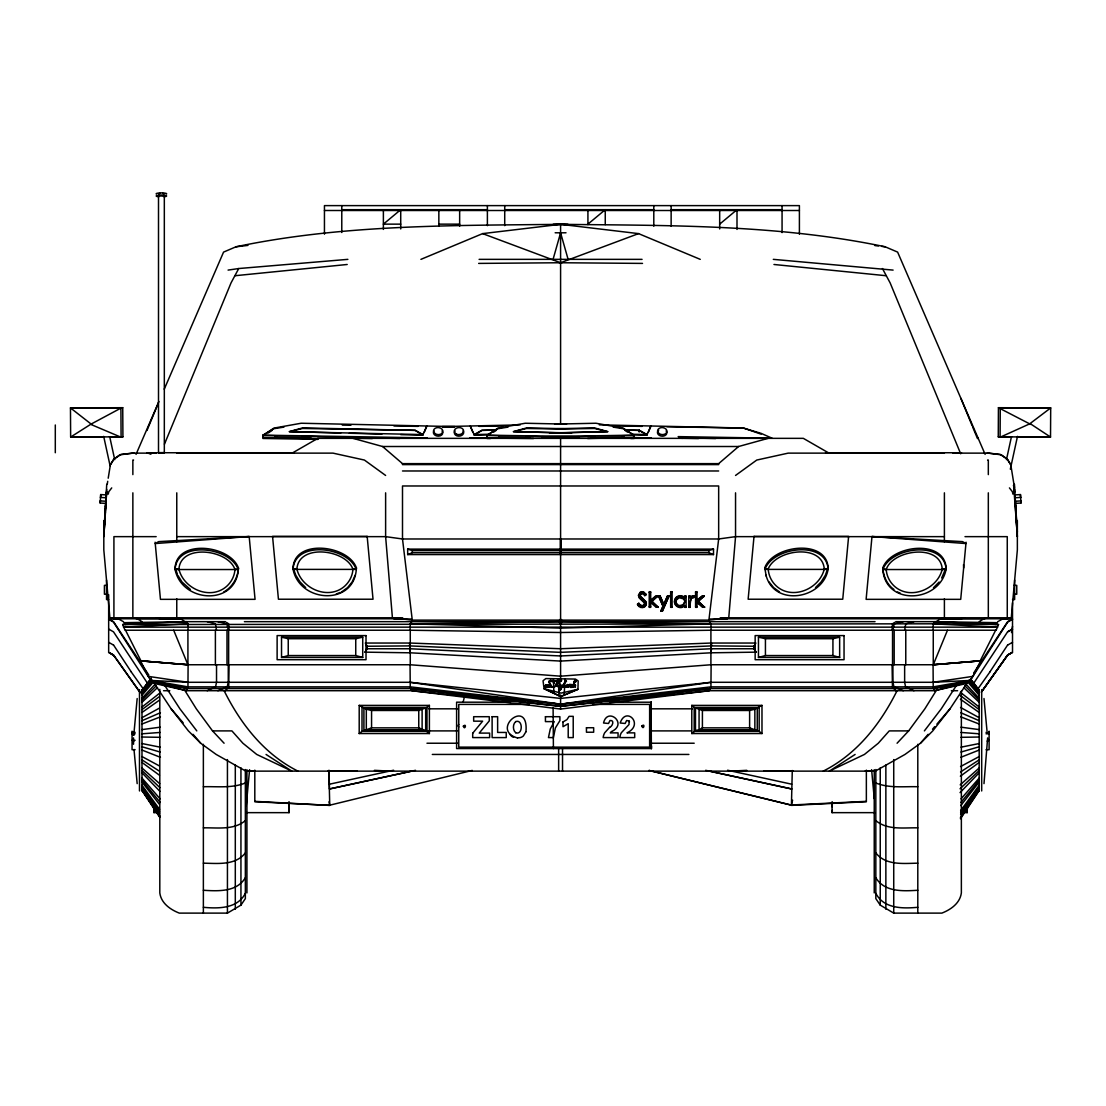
<?xml version="1.0" encoding="UTF-8"?>
<svg xmlns="http://www.w3.org/2000/svg" width="1106" height="1106" viewBox="0 0 1106 1106"><rect width="100%" height="100%" fill="white"/><g stroke="black" fill="none" stroke-linecap="round" stroke-linejoin="round"><path stroke-width="1.5" d="M510.018 702.186L456.612 702.186L456.612 748.555L651.31 748.568L651.185 702.186L651.31 748.568M553.097 707.646L553.415 748.61M998.262 436.829L998.428 407.699L1050.7 407.92L1050.52 437.05L998.262 436.829L1011.7 436.773M1029.672 423.861L1050.7 407.92L1000.266 408.114L1000.087 437.243L1029.672 423.861L998.428 407.699M1016.746 436.746L1050.52 437.05L1030.515 423.861M559.622 623.037L559.664 619.609M560.41 554.424L560.59 538.981L560.756 554.424M157.398 812.62L153.969 812.62L154.038 807.491M288.97 801.781L289.067 812.661L246.32 812.647M289.067 812.661L289.205 802.417M559.028 695.674L559.277 678.794M560.217 622.816L560.272 619.374M866.357 770.135L866.357 801.739L791.426 805.389L792.283 770.523M824.288 569.396C822.809 543.157 775.306 549.226 768.034 569.396L764.91 569.396L764.771 567.807C773.066 544.622 828.477 538.221 828.145 569.396L768.034 569.396M828.145 569.396C826.472 539.908 773.08 546.723 764.91 569.396M942.271 569.535C940.916 543.17 892.666 549.544 886.21 569.535A29.724 27.097 -17.2 0 0 894.16 586.014C910.238 600.807 937.791 589.097 942.34 568.843L946.183 568.843C945.367 538.415 891.077 544.954 882.754 567.931L882.878 569.535L946.128 569.535C944.455 540.032 891.063 546.862 882.878 569.535M690.241 603.682L690.904 598.291L694.374 595.982L692.342 595.733L690.241 597.489M187.923 630.226L187.923 664.747L140.462 660.821L188.103 664.747L187.951 686.867L186.568 690.711L156.07 683.826L152.421 681.904L148.301 676.374L140.462 660.821L187.923 664.747L410.271 664.747L410.271 630.226L125.033 630.226L122.655 624.544L186.568 621.669L225.417 621.669M613.139 427.11L623.355 428.727L634.125 435.142L634.18 438.46L630.738 438.515M933.257 630.226L933.257 664.747L980.704 660.821L933.063 664.747L933.229 686.867L934.611 690.711L968.745 681.904L965.109 683.826L934.611 690.711L709.388 690.711L560.59 706.319L411.778 690.711L410.229 686.867L410.063 664.747L560.59 676.195L711.117 664.747L710.937 686.867L709.388 690.711L560.59 709.057L411.778 690.711L186.568 690.711L152.421 681.904L187.591 688.54L410.63 688.54L560.59 704.19L710.55 688.54L933.575 688.54L968.745 681.904L972.865 676.374L980.704 660.821L933.257 664.747L710.909 664.747L710.909 630.226L996.133 630.226L998.511 624.544L934.611 621.669L895.749 621.669M106.729 484.234L103.812 536.645L105.416 512.742M100.314 500.907L106.093 501.253L105.969 503.396L100.19 503.036L100.522 497.437L100.701 494.576L106.494 494.921L106.3 497.797L100.522 497.437M100.535 497.659L100.715 494.576M104.019 533.645L106.729 489.336M105.402 512.921L106.024 502.898M106.522 494.7L106.729 491.382M565.111 678.89L564.115 695.176M100.204 503.036L100.356 500.755M103.812 532L105.512 505.553M995.953 622.65L934.611 621.669L933.257 623.812L933.063 630.226M105.402 506.493L105.775 502.276M106.3 495.723L106.577 491.935M175.052 569.535C174.72 538.359 230.131 544.76 238.426 567.931L238.288 569.535L175.052 569.535C176.725 540.032 230.117 546.862 238.288 569.535M293.021 569.396C292.689 538.221 348.114 544.622 356.395 567.807L356.256 569.396L293.021 569.396C294.694 539.908 348.086 546.723 356.256 569.396M318.003 439.386L262.91 438.46L262.979 435.142L273.735 428.727L283.952 427.11M508.041 427.11L497.811 428.727L487.055 435.142L486.986 438.46L490.428 438.515M639.13 431.907L639.268 430.345L625.609 430.123M979.197 621.669L983.759 618.766L1006.501 618.766L1011.285 617.784L1017.354 549.903L1017.354 520.553M874.86 812.647L832.099 812.661L832.32 810.311M963.782 812.62L967.197 812.62L967.363 806.882M134.006 732.684L137.172 698.536M249.583 769.679L246.251 805.569L246.251 770.716M674.66 600.143C672.849 605.922 681.006 610.457 684.683 605.48L684.683 607.346L686.107 607.346L686.107 595.885L684.683 595.885L684.683 598.512C682.347 594.959 676.443 595.844 674.978 599.729M983.994 783.629L987.63 737.909M871.984 536.534L965.939 543.558L962.51 541.622L871.984 536.534L866.122 599.341L960.713 599.341L966.063 542.216M638.48 595.775L640.263 592.152A3.83 3.733 0 0 1 644.162 592.304L646.042 594.738L644.826 595.636L643.664 594.392A2.502 2.447 0 0 0 641.286 593.963L640.015 595.705M684.78 601.36L683.522 605.093L679.264 606.199A4.383 4.286 0 0 1 676.609 604.139A4.479 4.369 0 0 1 676.609 599.77L679.208 597.724L683.536 598.871M708.905 620.12L718.665 538.981L718.665 485.976L402.501 485.976L402.501 538.981L412.275 620.12L708.905 620.12L728.757 617.784L735.545 536.645L735.545 492.834M262.799 436.663L262.952 435.474L273.846 428.119L301.178 423.239L454.815 426.612M486.875 436.663L487.027 435.474L497.921 428.119L525.267 423.239L566.562 424.137M639.199 431.561L639.351 430.372L625.692 430.068M1011.534 632.591L1012.515 626.397M644.687 603.171L644.342 605.023A2.475 2.419 0 0 1 642.697 606.199L640.25 605.673L638.798 603.24L637.526 604.623C638.867 608.12 644.328 608.894 645.973 605.3A3.843 3.747 0 0 0 646.015 602.397L640.25 596.673L640.167 594.323L641.286 593.341M690.296 601.346L691.43 598.194L693.628 597.793L694.374 595.982M552.046 681.669C549.737 678.434 548.3 683.591 551.493 685.471C551.369 688.568 541.415 687.282 545.935 685.112M566.438 681.158L565.346 680.342M107.227 484.387L107.711 481.304M108.208 478.207L110.102 466.525M560.037 686.508L560.452 684.932M223.73 592.014C232.398 587.12 237.873 577.816 238.426 567.931C237.154 606.669 181.066 603.295 174.983 568.843L175.19 567.931M544.069 688.748L561.074 693.103L577.94 689.287L578.175 680.909L575.424 679.07L545.839 678.572L543.046 680.729L544.069 688.748L560.756 696.586L577.94 689.287L560.77 696.49L544.097 688.651M553.885 693.365L553.442 678.697M174.983 568.843L178.84 568.843C183.389 589.097 210.928 600.807 227.006 586.014A29.724 27.097 17.2 0 0 234.956 569.535L238.219 568.843M292.966 568.705L296.809 568.705C301.357 588.959 328.911 600.682 344.989 585.876A29.724 27.097 17.2 0 0 352.925 569.396L356.201 568.705L356.395 567.807C355.137 606.558 299.021 603.143 292.966 568.705L293.159 567.807L295.786 575.189L300.03 581.908L305.657 587.59M575.562 685.208L574.885 686.162M1006.446 459.681L1011.451 436.718M1010.331 469.193L1017.479 436.386M575.991 681.503L576.074 680.702M108.236 494.133L108.775 491.741L111.734 487.898M525.958 731.743C528.986 696.642 489.308 730.043 517.497 737.951M791.426 805.196L648.946 770.426L791.426 805.099L792.587 800.163M557.065 684.13C563.092 697.886 556.387 679.388 555.959 686.162M463.138 702.116L464.755 695.411M563.051 686.328L565.36 680.314M572.673 686.342L574.733 680.619M479.105 259.357L553.069 259.357L560.59 232.827L566.009 232.772M674.66 600.779C674.688 595.802 682.001 593.701 684.683 597.876M572.673 686.328L572.784 687.338M560.687 689.245L561.599 686.232L560.811 687.033M827.482 569.286L825.38 575.189L821.136 581.908L815.509 587.59M828.007 567.807L828.214 568.705C823.555 599.023 774.269 607.54 766.016 575.189M946.183 568.843C940.114 603.295 884.026 606.669 882.754 567.931C883.404 576.171 886.971 584.618 893.911 589.443M525.958 731.743L523.387 735.932A7.548 7.535 0 0 1 520.207 737.619L517.484 737.951M558.627 689.826C560.908 693.393 563.424 682.222 561.765 685.402A2.24 2.24 0 0 1 561.088 686.605L560.051 686.494M563.065 686.314L563.078 687.351M570.544 686.01L570.364 687.13M365.906 643.042L367.206 648.766L365.284 652.167L366.57 648.766L410.271 648.766L560.59 655.969L710.909 648.766L754.596 648.766L755.896 652.167L753.974 648.766L755.26 643.042M753.974 646.25L755.896 643.042L710.909 643.042L560.59 648.738L410.271 643.042L365.284 643.042L367.206 646.25M684.642 602.535L682.596 605.134L679.264 605.563A4.383 4.286 0 0 1 676.609 603.517A4.479 4.369 0 0 1 676.609 599.134L679.208 597.102L682.125 597.281M158.407 402.888L146.987 430.469M933.257 664.747L947.483 630.226M164.462 444.183L231.016 282.942L238.73 268.537L347.878 259.357M424.275 432.156L426.833 425.99M648.351 432.156L650.909 425.99M638.591 594.821L640.263 592.788A3.83 3.733 0 0 1 644.162 592.94L646.042 594.738M136.038 454.359L158.918 401.492M164.241 389.201L223.564 252.099L235.993 246.79C345.031 223.854 457.096 225.665 567.959 224.255M644.604 603.793L644.342 604.388A2.475 2.419 0 0 1 642.697 605.576L640.25 605.051L638.798 603.24M565.816 681.683L565.65 680.356L563.161 686.854L565.36 686.494M355.164 575.189L352.164 581.908L347.602 587.59L341.713 591.876M660.932 610.678L663.061 605.894L658.512 595.885L660.005 595.885L663.821 604.235L667.54 595.885L669.047 595.885L662.425 611.3L660.932 610.678L662.425 610.678L669.047 595.885M660.932 611.3L663.061 606.53L658.512 595.885M667.54 595.885L663.821 604.858L660.005 595.885M566.452 681.144L565.263 682.347M550.677 686.494L544.746 686.37L546.087 685.291M423.004 434.575L415.192 430.345L302.532 428.464L289.357 431.713L423.004 434.575L426.667 426.515M631.65 434.243L647.079 434.575L650.743 426.515M569.604 685.983L569.756 684.407M980.22 660.821L995.649 630.226M572.784 687.365L574 685.195M560.811 687.006L559.512 686.854L560.078 684.089M567.074 686.854C570.655 683.162 563.866 685.955 567.088 686.826M560.701 689.232L558.613 689.854M552.392 681.503L552.253 680.522L550.816 680.384A3.332 3.332 6.7 0 0 549.502 680.798L548.88 682.361M897.021 690.78C880.459 723.988 856.998 754.14 823.21 771.131M574.069 681.614L574.498 680.881M565.373 686.55L563.078 687.365M576.005 681.49L575.037 682.526M936.63 689.937L924.865 708.822L908.634 730.9L897.077 743.232M941.662 578.009L945.989 567.931L946.128 569.535M1012.515 619.346L1007.663 622.097L970.128 680.715M957.022 684.531L941.275 708.822L924.381 730.9M995.912 624.531L997.764 621.669L1002.506 619.014L1012.515 619.014L1007.663 621.669L973.653 673.098M973.529 683.508L1007.663 631.733L1012.515 629.079M990.022 671.729L1007.663 644.964M152.241 680.245L171.14 708.822L188.393 730.9L200.684 743.232L216.182 754.444L245.891 771.131L875.275 771.131L904.985 754.444L920.482 743.232L932.773 730.9L950.026 708.822L968.925 680.245M557.313 681.144L555.433 686.467L551.756 687.185M960.478 818.772L979.183 790.583M960.478 818.067L979.183 790.071M574.857 680.757L573.295 685.955L574.484 684.683L575.549 685.222M960.478 817.362L979.183 789.601M159.803 689.37L159.803 892.929C161.172 903.229 170.283 909.588 179.296 913.114L227.435 913.114L240.942 905.123L245.352 898.611L245.352 769.527M570.53 686.024L571.277 685.07L569.631 685.996M550.677 686.508L549.544 683.204M245.352 893.289C237.486 908.828 218.352 908.676 203.366 907.307M981.285 692.232L1007.663 655.084L1012.515 652.305L1012.515 602.811M960.602 814.486L979.183 788.08M411.778 621.669L410.271 623.812L410.063 630.226L560.59 632.508L711.117 630.226L710.909 623.812L709.388 621.669M978.174 688.526L990.216 671.536M981.796 691.43L1007.663 654.959L1012.515 652.319L1007.677 655.056L982.017 691.209M553.954 681.337L553.788 682.582A1.41 1.41 0 0 1 553.705 683.702L553.415 681.144L557.894 680.425M960.602 812.661L979.183 786.643M575.037 682.513L574.982 680.439M960.602 810.698L979.183 785.274M158.504 195.997L164.324 195.997L164.324 452.617L161.407 453.128L158.504 452.617L158.504 195.997L159.361 196.356M164.324 195.997L163.467 196.356M158.504 452.617L164.324 452.617M649.637 726.601L649.706 726.504A2.129 2.129 0 0 0 649.706 724.43L649.637 724.347M141.983 690.047L151.204 678.185M141.983 690.476L151.204 678.669M245.352 877.708C236.739 892.293 217.993 891.146 203.366 890.275M555.959 686.149L551.756 687.199M960.755 805.597L979.183 782.025M147.112 684.476L150.181 680.563M141.983 690.863L151.204 679.181M141.983 692.411L151.66 680.563M960.907 802.5L979.183 780.2M141.983 693.794L152.739 681.033M573.696 685.568L575.037 685.25L573.807 686.342M141.983 695.315L153.817 681.531M920.482 743.232L928.141 734.301M932.524 729.213L934.708 726.656M936.893 724.112L950.026 708.822M961.073 798.836L979.183 778.085M557.313 681.158L557.949 680.563L554.645 680.992M141.983 698.273L155.573 683.757M611.507 731.591L610.305 732.863L618.06 732.863L618.06 737.591L603.171 737.591A12.097 12.097 0 0 1 604.733 732.739L609.6 727.375M245.352 852.92C235.454 865.68 217.578 863.385 203.366 863.178M960.063 792.615L979.183 772.762M141.983 700.195L156.333 685.748M933.478 587.715L939.118 582.046M960.063 788.799L979.183 770.523M141.983 702.324L157.522 687.531M609.586 727.375C612.669 726.435 614.798 719.702 610 720.49L608.507 723.476L603.544 723.006C607.457 706.319 628.415 723.849 611.494 731.591M691.789 733.541L695.48 730.665L699.061 729.78L754.859 729.78L754.859 709.25L761.979 705.393L761.979 733.541L691.789 733.541L691.789 705.393L761.979 705.393M978.077 438.059L977.497 438.57L972.81 427.372M960.202 784.845L979.183 767.993M225.417 690.711L228.707 686.867L229.08 664.747M429.391 705.393L426.985 707.453L418.759 710.481L371.561 710.481L366.307 709.25L359.201 705.393L359.201 733.541L429.391 733.541L429.391 705.393L359.201 705.393M353.008 438.349L382.565 446.506L402.501 463.635L718.665 463.635L738.614 446.506L768.158 438.349M650.674 600.254L655.789 595.885L657.876 595.885L651.807 601.678L658.236 607.346L651.807 601.056L657.876 595.885M657.876 596.521L655.789 596.521L650.674 600.876L650.674 591.71L649.222 591.71L649.222 607.346L650.674 607.346L650.674 601.858M697.015 600.254L702.13 595.885L704.232 595.885L698.163 601.678L704.591 607.346L698.163 601.056L704.232 595.885M704.232 596.521L702.13 596.521L697.015 600.876L697.015 591.71L695.577 591.71L695.577 607.346L697.015 607.346L697.015 601.858L699.241 603.793M587.922 224.145L605.259 209.684L605.259 224.615M719.674 224.145L736.997 209.684L736.997 229.412M458.755 724.499L458.617 724.624A1.59 1.59 0 0 0 458.617 726.822L458.755 726.932M141.983 707.038L159.458 693.351M359.201 733.541L362.008 731.37L371.561 727.859L418.759 727.859L425.686 730.665L429.391 733.541M567.24 687.006L565.567 686.632L567.516 684.531L568.622 684.918L568.014 686.937L569.134 686.66M644.369 606.447L645.973 604.678A3.843 3.747 0 0 0 646.015 601.775L640.25 596.037M569.756 684.434L571.982 684.586C568.47 687.089 573.959 686.619 570.917 687.559M141.983 709.596L159.458 696.545M245.352 820.611C233.753 830.412 217.315 827.523 203.366 827.855M644.826 595.636L646.042 594.116M960.367 776.205L979.183 762.449M141.983 712.471L159.458 700.139M515.755 721.582C512.631 724.029 512.645 730.319 515.769 732.766M268.233 432.985L272.325 430.234M493.677 432.073L496.4 430.234M894.685 622.388L892.542 623.812L892.086 630.226M569.12 686.674L567.696 687.006M960.547 771.96L979.183 759.863M855.118 754.444L829.32 771.131L864.436 754.444L878.288 743.232L889.252 730.9L908.634 730.9M936.16 621.669L940.28 619.014L983.759 619.014M122.738 407.699L120.913 408.114L121.093 437.243L90.664 424.345L70.646 437.05L70.466 407.92L122.738 407.699L122.918 436.829L70.646 437.05L104.42 436.746M683.729 605.798L681.503 606.862L678.019 606.572M474.101 435.239L481.829 430.372L495.474 430.068M637.526 604.623L638.798 603.876M761.979 733.541L759.172 731.37L749.619 727.859L702.407 727.859L699.061 729.78L699.061 709.25L754.859 709.25L749.619 710.481L702.407 710.481L694.181 707.453L691.789 705.393M292.164 453.128L317.837 438.349L803.329 438.349L829.002 453.128M141.983 717.711L159.195 708.241M1007.663 631.844L1012.515 629.19M1007.663 645.075L1012.515 642.31M470.423 426.515L474.101 434.575L481.898 430.345L495.557 430.123M549.806 684.821L546.696 684.877M960.547 766.569L979.183 756.559M91.508 423.861L120.913 408.114L70.466 407.92L91.508 424.358M700.25 259.357L638.535 233.615L560.59 262.744L482.631 233.615L420.916 259.357M141.983 720.711L160.425 712.72M163.923 194.075L162.872 193.384M407.672 554.576L412.317 552.682L708.863 552.682L713.508 554.576L713.508 549.115L407.672 549.115L407.672 554.576L713.508 554.576M987.174 741.089L989.11 740.287M574.968 680.453L576.074 680.715M960.755 757.32L979.183 750.048M336.21 594.019L340.33 592.415M141.983 724.015L160.425 716.868M245.352 782.979C232.094 788.44 217.301 786.297 203.366 786.739M573.807 686.314C575.908 688.485 575.701 686.646 574.899 686.135M545.479 685.526L546.087 685.305A10.161 10.134 6.7 0 1 549.419 684.78L549.945 684.794M557.065 684.144C569.811 673.195 551.244 690.656 557.88 680.453M515.755 721.582C523.069 718.941 523.069 735.449 515.755 732.766M228.071 270.099L238.73 268.537M207.195 690.711L215.573 686.867L216.527 682.291L216.527 664.747M545.922 685.126L546.696 684.863M407.672 549.115L412.317 550.581L708.863 550.581L713.508 549.115M217.854 690.711L227.2 686.867L228.265 682.291L228.265 664.747M960.99 752.052L979.183 746.771M281.532 657.434L288.237 655.554L355.745 655.554L362.727 657.434L362.727 637.18L281.532 637.18L281.532 657.434L362.727 657.434M643.651 606.807L640.72 606.89M758.453 657.434L765.435 655.554L832.929 655.554L839.648 657.434L839.648 637.18L758.453 637.18L758.453 657.434L839.648 657.434M913.985 621.669L905.773 623.812L904.639 630.226M472.234 770.426L329.74 805.196L328.98 801.809M903.312 621.669L894.173 623.812L892.915 630.226M758.453 637.18L765.435 638.715L832.929 638.715L839.648 637.18M964.999 617.784L960.672 618.766L720.227 618.766M281.532 637.18L288.237 638.715L355.745 638.715L362.727 637.18M933.575 688.54L970.418 680.425L933.063 682.291L711.117 682.291L560.59 698.411L410.063 682.291L188.103 682.291L150.762 680.425L187.591 688.54M329.491 784.195L393.584 770.232M329.491 789.007L410.437 771.449M329.491 788.924L415.497 770.315M983.759 618.766L988.322 617.784L988.322 492.834M960.99 747.172L979.183 743.55M970.418 680.425L933.229 686.867L710.937 686.867L560.59 704.19L410.229 686.867L187.951 686.867L150.762 680.425M933.063 682.291L972.865 676.374M711.117 682.291L560.59 704.19L410.063 682.291M159.955 193.384L158.891 194.075M164.02 196.785L165.928 196.439A5.53 0.954 0 0 0 165.928 195.527L164.02 195.181A5.101 0.871 0 0 0 158.78 195.181L156.872 195.527A5.53 0.954 0 0 0 156.872 196.439L158.78 196.785M141.983 729.614L160.19 727.181M482.631 233.615L560.59 224.324L572.479 225.057M710.55 688.54L560.59 706.319L410.63 688.54M235.993 246.79L247.979 245.394M133.978 453.004L120.969 454.414L113.849 459.17L110.102 465.267L113.849 459.17L119.849 454.829L132.858 453.128L156.167 453.128M347.201 264.486L234.873 275.74M133.563 459.999L132.858 460.055L132.858 474.612M249.182 536.534L155.241 543.558L158.67 541.622L249.182 536.534L255.057 599.341L160.453 599.341L155.117 542.216M141.983 733.803L160.19 732.448M548.687 225.057L560.59 224.324L638.535 233.615M1014.672 494.921L1020.465 494.576L1020.852 500.907L1020.976 503.036L1015.197 503.396L1014.866 497.797L1020.644 497.437M1015.087 501.253L1020.852 500.907M756.393 652.153L710.909 652.803L560.59 661.084L410.271 652.803L364.773 652.153M188.103 630.226L187.923 623.812L123.485 627.157C414.888 627.157 706.278 627.157 997.681 627.157L933.257 623.812L122.655 624.544M732.974 771.034L746.771 770.329M791.426 805.002L866.357 801.352M475.815 435.197L489.516 434.824M556.304 432.999L607.692 431.603L594.447 427.898L556.912 428.727M442.276 426.612L520.179 424.898M554.604 424.137L595.913 423.239L623.259 428.119L634.139 435.474L634.305 436.663M474.101 434.575L489.516 434.243M549.488 432.958L607.733 431.713L594.558 428.464L557.009 429.087M565.705 436.967L594.793 436.331M622.166 435.736L634.139 435.474L634.111 437.492L587.632 438.515M553.069 259.357L642.061 259.357M442.428 426.985L454.317 426.778M479.036 426.363L503.133 425.962M469.829 437.893L533.534 438.515M541.705 436.69L634.125 435.142M553.816 438.045L567.516 437.81M591.475 437.409L623.991 436.87M960.99 737.329L979.183 737.025M125.213 622.65L186.568 621.669L187.923 623.812M560.59 621.669L410.271 623.812L560.59 628.111L710.909 623.812L560.59 621.669L560.59 679.623M780.615 771.131L792.67 770.979M478.663 263.408L562.042 262.73M366.57 646.25L410.05 645.904L410.05 648.766M1029.658 424.358L1030.515 424.345M763.831 771.131L793.085 771.02M865.334 770.771L872.205 770.744M341.782 209.684L487.387 209.684M504.723 209.684L653.798 209.684M671.135 209.684L782.066 209.684M324.445 210.499L799.403 210.499M400.718 224.145L383.381 224.145L400.718 209.684L400.718 228.956M438.847 224.145L459.654 224.145M382.565 446.506L738.614 446.506M159.388 452.741L147.167 452.741L150.9 454.248M162.651 452.741L293.92 452.741M825.546 452.741L961.515 452.741M176.766 453.128L332.975 453.128L364.413 460.055L385.621 475.442M944.4 453.128L788.191 453.128L756.753 460.055L735.545 475.442M952.957 453.128L988.322 453.128L1001.331 454.829L1007.331 459.17L1011.078 465.267L1007.331 459.17L1000.211 454.414L987.202 453.004M402.501 470.976L718.665 470.976M156.167 536.645L113.918 536.645L113.918 617.784M176.766 536.645L385.621 536.645L402.501 538.981L718.665 538.981L735.545 536.645L944.4 536.645M964.999 536.645L1007.262 536.645L1007.262 617.784M828.214 568.705L824.357 568.705C819.809 588.959 792.269 600.682 776.191 585.876A29.724 27.111 -17.2 0 1 768.241 569.396L764.979 568.705L764.771 567.807L766.209 576.102M882.947 568.843L886.21 569.535M107.241 585.364L104.42 585.364L104.42 594.226L107.241 594.226M1013.926 585.364L1016.76 585.364L1016.76 594.226L1013.926 594.226M649.222 592.346L650.674 592.346M670.665 592.346L672.102 592.346M695.577 592.346L697.015 592.346M658.512 596.521L660.005 596.521M667.54 596.521L669.047 596.521M684.683 596.521L686.107 596.521M688.775 596.521L690.241 596.521M108.665 599.549L106.535 599.549L106.535 580.083M1012.515 599.549L1014.631 599.549L1014.631 580.083M649.222 606.724L650.674 606.724M658.236 606.724L656.217 606.724L658.236 607.346M670.665 606.724L672.102 606.724M684.683 606.724L686.107 606.724M688.775 606.724L690.241 606.724M695.577 606.724L697.015 606.724M704.591 606.724L702.573 606.724L704.591 607.346M103.812 520.553L103.812 549.903L109.881 617.784L402.708 617.784M720.186 617.784L1011.285 617.784M141.969 621.669L137.421 618.766L114.665 618.766L109.881 617.784M402.653 618.766L160.494 618.766L156.167 617.784M125.254 624.531L123.402 621.669L118.66 619.014L108.665 619.014L113.503 621.669L148.826 675.075M137.421 619.014L180.9 619.014L185.02 621.669M394.068 619.014L411.238 619.014M709.928 619.014L727.098 619.014M244.398 621.669L875.04 621.669M410.271 652.803L409.635 648.766M710.909 652.803L711.531 648.766M163.55 690.711L169.799 690.711M951.367 690.711L957.616 690.711M609.89 702.186L651.323 702.213M529.083 704.398L458.769 704.398L458.755 747.131L649.623 747.131L649.637 704.398L592.747 704.398M428.782 708.822L457.829 708.822M651.379 708.822L692.384 708.822M184.536 689.937L196.301 708.822L212.532 730.9L231.914 730.9L242.891 743.232L256.73 754.444L291.86 771.131L266.062 754.444M427.925 730.9L457.262 730.9M650.259 730.9L691.54 730.9M135.126 732.352L132.056 732.352L133.992 735.338L132.056 733.79L135.126 733.79M986.04 732.352L989.11 732.352M986.04 733.79L989.11 733.79M135.126 740.287L132.056 740.287L133.992 741.089M426.971 743.232L457.856 743.232M651.448 743.232L694.195 743.232M135.126 749.716L132.056 749.716L132.056 731.19M986.04 749.716L989.11 749.716L989.11 731.19M432.308 754.444L688.872 754.444M917.8 786.739C903.865 786.297 889.072 788.44 875.828 782.979M917.8 827.855C903.851 827.523 887.413 830.412 875.828 820.611M917.8 863.178C903.588 863.385 885.712 865.68 875.828 852.92M917.8 890.275C903.173 891.146 884.441 892.293 875.828 877.708M917.8 907.307C902.814 908.676 883.68 908.828 875.828 893.289M875.828 769.527L875.828 898.611L880.238 905.123L893.731 913.114L941.87 913.114C950.884 909.588 959.994 903.229 961.363 892.929L961.363 691.029M109.466 436.773L122.918 436.829M248.961 770.744L254.117 770.771M328.095 771.02L357.335 771.131M559.138 262.73L642.517 263.408M754.596 646.25L711.117 645.904L711.117 648.766M553.207 224.255C664.07 225.665 776.149 223.854 885.173 246.79L897.616 252.099L985.128 454.359M555.157 232.772L560.59 232.827L568.111 259.357M352.938 569.396C346.482 549.419 298.233 543.046 296.878 569.396M234.956 569.535C228.5 549.544 180.25 543.17 178.896 569.535M933.257 623.812L998.511 624.544M328.496 770.979L340.551 771.131M616.319 425.934L642.144 426.363M666.849 426.778L743.356 428.063L761.094 433.358L772.057 438.197L678.172 436.621L682.236 438.432M342.307 425.105L350.92 425.243M393.957 425.962L418.068 426.363M442.773 426.778L454.677 426.985M564.157 429.087L526.608 428.464L513.433 431.713L571.691 432.958M487.055 435.142L579.475 436.69M632.521 437.575L651.351 437.893M679.748 438.211L698.522 438.529M498.903 436.898L529.705 437.409M553.664 437.81L567.35 438.045M262.979 435.142L427.275 437.893M274.813 436.898L310.758 437.492M329.588 437.81L372.363 438.529M141.983 737.025L160.19 737.329M599.272 424.856L743.481 428.022L761.122 434.16M564.267 428.727L526.719 427.898L513.488 431.603L564.862 432.999M679.844 437.727L715.679 438.515M499 435.736L487.027 435.474L487.055 437.492M526.387 436.331L555.461 436.967M276.638 435.764L262.952 435.474L262.979 437.492L318.058 438.709M302.297 436.331L331.385 436.967M367.316 437.755L399.833 438.474M631.664 434.824L645.365 435.197M340.786 432.999L289.399 431.603L302.643 427.898L415.275 430.372L422.99 435.239M349.344 433.234L381.888 434.119M400.731 434.63L421.289 435.197M254.809 801.352L329.74 805.389L254.809 801.739L254.809 770.135M374.409 770.329L388.206 771.034M960.99 732.448L979.183 733.803M893.109 270.099L773.301 259.357M987.603 459.999L988.322 460.055L988.322 474.612M886.293 275.74L773.965 264.486M874.901 245.587L878.33 245.988M881.759 246.389L885.173 246.79M412.275 620.12L392.409 617.784L385.621 536.645L385.621 492.834M960.99 727.181L979.183 729.614M148.301 676.374L188.103 682.291M545.341 686.867L546.405 687.061M141.983 743.55L160.19 747.172M137.421 618.766L132.858 617.784L132.858 492.834M727.596 770.232L791.675 784.195M710.729 771.449L791.675 789.007M705.669 770.315L791.675 788.924M217.854 621.669L226.993 623.812L228.265 630.226M207.195 621.669L215.394 623.812L216.527 630.226M141.983 746.771L160.19 752.052M903.312 690.711L893.98 686.867L892.915 682.291L892.915 664.747M913.985 690.711L905.593 686.867L904.639 682.291L904.639 664.747M960.755 716.868L979.183 724.015M897.436 592.014L900.187 593.092M141.983 750.048L160.425 757.32M694.374 596.604L692.342 596.355L690.241 598.111L690.241 595.885L688.775 595.885L688.775 607.346L690.241 607.346L690.241 603.06M960.755 712.72L979.183 720.711M141.983 756.559L159.195 765.808M639.268 430.345L647.079 434.575M108.665 594.682L108.665 652.402L113.503 654.959L140.365 692.812M108.665 629.079L113.503 631.844L147.637 683.508M108.665 642.31L113.503 645.075M108.665 652.402L113.503 655.07L139.881 692.232M960.547 707.453L979.183 717.711M108.665 619.346L113.503 622.097L150.126 679.305M110.102 653.093L114.153 655.996M639.351 430.372L647.079 435.239M190.37 589.443L182.061 582.046L177.817 575.327M141.983 759.863L159.195 771.034M297.956 771.131C264.168 754.14 240.707 723.988 224.145 690.78M226.495 622.388L228.638 623.812L229.08 630.226M624.766 430.234L627.489 432.073M960.367 699.186L979.183 712.471M779.467 591.876L773.578 587.59L769.002 581.908M141.983 762.449L159.458 775.223M960.367 695.55L979.183 709.596M629.024 721.001L626.632 720.49L625.139 723.476L620.176 723.006C626.079 705.587 644.646 724.693 626.936 732.863L634.692 732.863L634.692 737.591L619.802 737.591A12.097 12.097 0 0 1 621.351 732.739L629.024 724.499L629.024 721.001L629.48 721.748M641.715 599.493L638.674 596.3M960.367 692.301L979.183 707.038M682.872 597.682L683.536 598.235A4.355 4.258 0 0 1 684.697 600.475L684.78 601.996M677.066 606.047L675.476 604.429M697.015 602.48L702.573 607.346M650.674 602.48L656.217 607.346M895.749 690.711L892.459 686.867L892.086 664.747M141.983 767.993L159.706 783.712M639.531 606.309L637.526 603.987M963.644 687.531L979.183 702.324M141.983 770.523L159.914 787.652M964.847 685.748L979.183 700.195M141.983 772.762L159.914 791.371M965.593 683.757L979.183 698.273M212.532 730.9L224.089 743.232M644.826 595.014L643.664 593.77A2.502 2.447 0 0 0 642.904 593.355M643.236 600.696L644.176 601.719M141.983 778.085L160.094 798.836M967.349 681.531L979.183 695.315M171.14 708.822L183.181 722.84M193.025 734.301L200.684 743.232M968.427 681.033L979.183 693.794M141.983 780.2L160.273 802.5M969.506 680.563L979.183 692.411M970.985 680.48L979.183 690.863M141.983 782.025L159.402 804.297M970.985 679.983L979.183 690.476M970.985 679.499L979.183 690.047M509.949 734.398L510.709 735.366A7.134 7.134 0 0 0 513.543 737.315M1009.432 487.898L1012.391 491.741L1012.93 494.133M196.799 730.9L179.905 708.822L164.158 684.531M548.88 682.333L549.544 683.231M141.983 785.274L159.582 809.357M141.983 786.643L159.582 811.292M130.95 671.536L143.006 688.526M141.983 788.08L159.582 813.09M560.092 684.061L560.452 684.946M141.983 789.601L159.762 815.965M141.983 790.071L159.762 816.657M141.983 790.583L159.762 817.362M113.503 644.964L131.144 671.729M882.436 268.537L890.164 282.942L960.672 453.764M644.563 603.06L639.268 598.014L638.48 595.139M125.531 630.226L140.946 660.821M470.271 425.99L472.815 432.156M173.683 630.226L187.923 664.747M960.879 398.298L972.188 425.838M175.716 569.41L177.292 573.848M674.964 603.461L674.563 601.277M109.715 436.718L114.72 459.681M103.688 436.386L110.116 465.916M1013.76 488.216L1014.451 491.41M1013.538 485.202L1014.451 489.889M1013.635 485.313L1017.161 533.645M644.563 602.438L644.687 603.793M1011.078 466.525L1014.451 487.47M983.994 698.536L987.008 730.969M871.597 769.679L874.279 798.726M134.006 749.481L137.172 783.629M153.762 810.269L153.969 812.62M1015.391 502.276L1015.764 506.493M1015.861 514.456L1017.354 536.645L1014.451 484.234M1020.824 500.755L1020.962 503.036M1015.654 505.553L1017.354 532M1015.156 502.898L1015.667 511.262M1020.451 494.576L1020.631 497.659M1014.451 489.543L1014.603 492.46M963.506 564.641L963.658 567.931M329.007 770.301L329.464 788.564M329.74 805.002L328.897 770.523M560.894 619.374L560.963 622.816M967.156 809.205L967.197 812.62M832.196 801.781L832.265 806.896M831.961 802.417L832.099 812.661M561.502 619.609L561.544 623.037M981.686 689.619L981.686 790.956M979.183 689.619L979.183 790.956M944.4 492.834L944.4 541.829M944.4 598.788L944.4 617.784L940.28 619.014M917.8 744.31L917.8 913.114M905.773 630.226L905.773 664.747M894.173 630.226L894.173 664.747M893.731 759.573L893.731 913.114M892.542 630.226L892.542 664.747M885.865 765.034L885.865 909.201M880.238 767.841L880.238 905.123M874.238 769.665L874.238 892.929M832.929 638.715L832.929 655.554M799.403 234.209L799.403 205.619L324.445 205.619L324.445 234.209M782.066 205.619L782.066 232.606M765.435 638.715L765.435 655.554M754.181 646.25L754.181 648.766M749.619 710.481L749.619 727.859M719.674 209.684L719.674 228.956M718.665 463.635L718.665 464.603L402.501 464.603L402.501 463.635M711.531 643.042L711.531 645.904L560.59 652.346L409.635 645.904L409.635 643.042M708.863 550.581L708.863 552.682M702.407 710.481L702.407 727.859M671.135 205.619L671.135 226.205M653.798 205.619L653.798 226.205M651.503 746.025L651.503 748.61M587.922 209.684L587.922 224.615M562.525 748.029L562.525 771.131M560.59 223.689L560.59 423.501M560.59 438.349L560.59 620.12M560.59 694.997L560.59 709.057M558.641 748.029L558.641 771.131M504.723 205.619L504.723 225.652M487.387 205.619L487.387 225.652M459.654 209.684L459.654 226.205M438.847 209.684L438.847 226.205M418.759 710.481L418.759 727.859M412.317 550.581L412.317 552.682M383.381 209.684L383.381 229.412M371.561 710.481L371.561 727.859M366.985 646.25L366.985 648.766M355.745 638.715L355.745 655.554M341.782 205.619L341.782 232.495M288.237 638.715L288.237 655.554M246.928 769.665L246.928 892.929M240.942 767.841L240.942 905.123M235.302 765.034L235.302 909.201M228.638 630.226L228.638 664.747M227.435 759.573L227.435 913.114M226.993 630.226L226.993 664.747M215.394 630.226L215.394 664.747M203.366 744.31L203.366 913.114M180.9 619.014L176.766 617.784L176.766 598.788M176.766 492.834L176.766 541.829M141.983 689.619L141.983 790.956M139.48 689.619L139.48 790.956M133.536 737.909L133.536 744.255M55.3 424.981L55.3 452.741M156.347 194.048A5.53 0.954 0 0 1 156.872 193.343L158.78 193.011A5.101 0.871 0 0 1 164.02 193.011L165.928 193.343A5.53 0.954 0 0 1 166.453 194.048M463.165 430.815A4.7 3.525 -5 0 1 458.907 436.179A4.7 3.525 -5 0 1 455.036 430.953M442.054 430.953A4.7 3.525 5 0 1 438.197 436.179A4.7 3.525 5 0 1 433.925 430.815M683.577 599.093A4.383 4.286 0 0 1 684.752 601.332M549.129 681.061A3.373 3.373 6.7 0 1 550.816 680.384M666.13 430.953A4.7 3.525 5 0 1 664.941 435.584A4.7 3.525 5 0 1 658.623 434.852A4.7 3.525 5 0 1 658.72 430.096M472.691 733.264L472.704 737.591L489.64 737.591L489.626 733.098L479.244 733.098L489.281 720.877L489.267 716.702L473.658 716.702L473.672 721.167L482.617 721.167L472.691 733.264M492.115 716.702L492.129 737.591L506.244 737.591L506.23 732.448L497.631 732.448L497.631 716.702L492.115 716.702M545.424 716.702L545.438 721.61L554.258 721.61L550.276 729.006L548.452 737.591L553.387 737.591L555.392 727.914L559.913 720.614L559.899 716.702L545.424 716.702M562.982 721.942L562.995 726.711L568.207 723.67L568.207 737.591L573.226 737.591L573.212 716.342L569.106 716.342L566.922 719.647L562.982 721.942M586.443 727.734L586.457 732.227L593.659 732.227L593.659 727.734L586.443 727.734M754.015 536.396L748.14 599.217L842.744 599.217L848.62 536.396L754.015 536.396M463.345 726.158C464.866 731.094 467.091 722.688 463.345 726.158M641.853 726.006C643.374 730.942 645.586 722.536 641.853 726.006M367.164 536.396L272.56 536.396L278.436 599.217L373.026 599.217L367.164 536.396M672.102 591.71L670.665 591.71L670.665 607.346L672.102 607.346L672.102 591.71M366.017 635.591L277.122 635.591L277.122 659.701L366.017 659.701L366.017 635.591M844.044 635.591L755.149 635.591L755.149 659.701L844.044 659.701L844.044 635.591M426.985 707.453L362.008 707.453L362.008 731.37L426.985 731.37L426.985 707.453M759.172 707.453L694.181 707.453L694.181 731.37L759.172 731.37L759.172 707.453M425.686 707.937L363.915 707.937L363.915 730.665L425.686 730.665L425.686 707.937M757.251 707.937L695.48 707.937L695.48 730.665L757.251 730.665L757.251 707.937M422.119 709.25L366.307 709.25L366.307 729.78L422.119 729.78L422.119 709.25M456.432 434.188A4.7 3.525 -5 0 0 463.594 431.008A4.7 3.525 -5 0 0 456.667 428.077A4.7 3.525 -5 0 0 456.432 434.188M434.962 433.538A4.7 3.525 5 0 0 442.759 432.087A4.7 3.525 5 0 0 436.842 427.663A4.7 3.525 5 0 0 434.962 433.538M659.052 433.538A4.7 3.525 5 0 0 666.835 432.087A4.7 3.525 5 0 0 660.918 427.663A4.7 3.525 5 0 0 659.052 433.538"/></g></svg>
